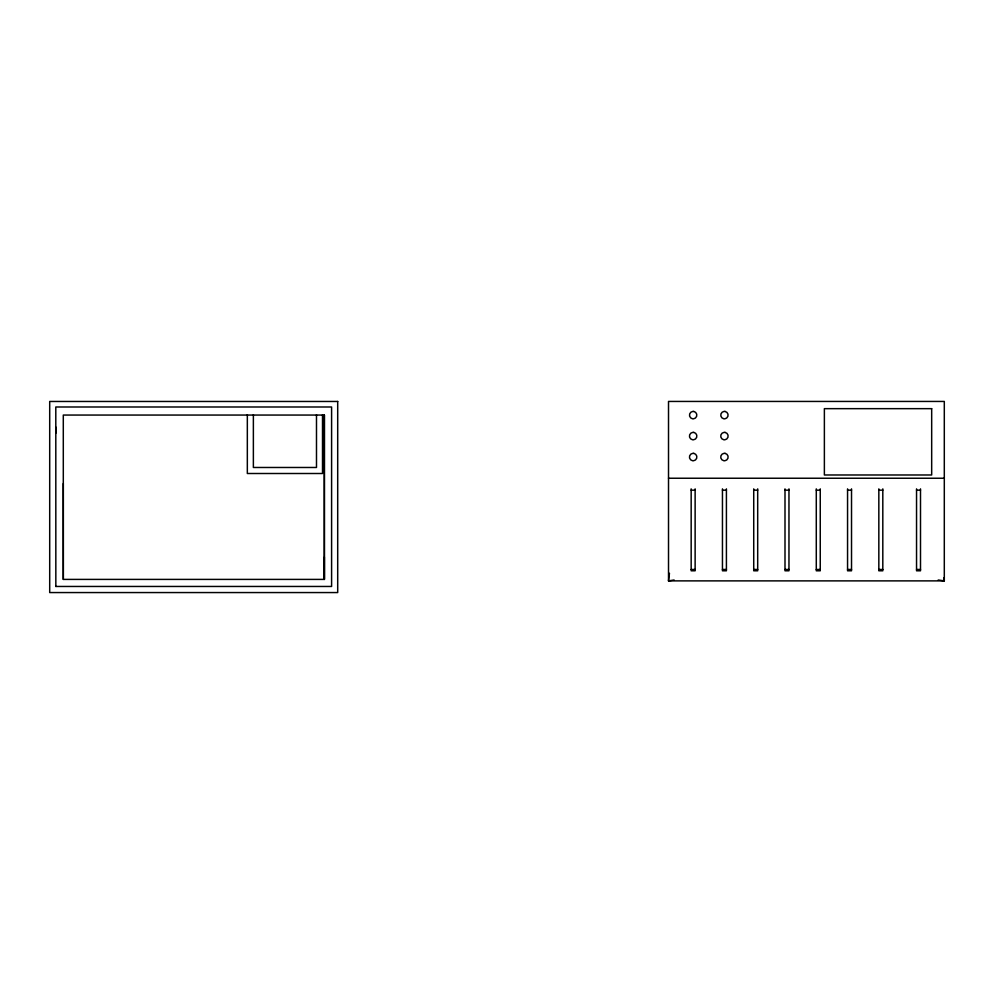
<?xml version="1.0" encoding="UTF-8"?>
<svg xmlns="http://www.w3.org/2000/svg" width="994" height="994" viewBox="0 0 994 994"><rect width="100%" height="100%" fill="white"/><g stroke="black" fill="none" stroke-linecap="round" stroke-linejoin="round"><path stroke-width="1.49" d="M63.318 579.403L63.293 415.057L324.367 415.057L324.367 579.403L63.318 579.403L63.293 483.494M324.367 415.057L324.367 579.403L324.367 557.062M669.459 573.252L668.515 580.881L944.3 580.881L944.3 401.439L668.515 401.439L668.515 580.881L674.131 579.999M668.515 478.238L944.3 478.238M691.165 490.166L695.129 490.166M722.452 490.166L726.415 490.166M753.725 490.166L757.689 490.166M784.999 490.166L788.963 490.166M816.285 490.166L820.249 490.166M847.559 490.166L851.523 490.166M878.833 490.166L882.809 490.166M916.543 490.166L920.506 490.166M691.165 569.487L695.129 569.487M722.452 569.487L726.415 569.487M753.725 569.487L757.689 569.487M784.999 569.487L788.963 569.487M816.285 569.487L820.249 569.487M847.559 569.487L851.523 569.487M878.833 569.487L882.809 569.487M916.543 569.487L920.506 569.487M938.199 579.999L944.3 580.881L943.89 577.837M55.801 427.01L55.813 433.247M920.506 488.862L920.506 570.792L916.543 570.792L916.543 488.862M882.809 488.862L882.809 570.792L878.833 570.792L878.833 488.862M851.523 488.862L851.523 570.792L847.559 570.792L847.559 488.862M820.249 488.862L820.249 570.792L816.285 570.792L816.285 488.862M788.963 488.862L788.963 570.792L784.999 570.792L784.999 488.862M757.689 488.862L757.689 570.792L753.725 570.792L753.725 488.862M726.415 488.862L726.415 570.792L722.452 570.792L722.452 488.862M695.129 488.862L695.129 570.792L691.165 570.792L691.165 488.862M322.516 414.734L322.516 473.504L247.332 473.504L247.332 414.734M316.49 414.746L316.49 467.478L253.371 467.478L253.371 414.746M55.838 586.46L55.801 406.993L331.598 406.993L331.598 586.46L55.801 586.46M337.699 401.464L49.7 401.464L49.7 592.561L337.699 592.561L337.699 401.464M931.676 408.658L824.374 408.658L824.374 474.983L931.676 474.983L931.676 408.658M725.061 411.441L724.092 411.404A3.74 3.74 0 0 0 723.794 418.797L724.775 418.834A3.74 3.74 0 0 0 725.061 411.441M693.787 411.441L692.806 411.404A3.74 3.74 0 0 0 692.52 418.797L693.489 418.834A3.74 3.74 0 0 0 693.787 411.441M725.061 432.402L724.092 432.365A3.74 3.74 0 0 0 723.794 439.77L724.775 439.808A3.74 3.74 0 0 0 725.061 432.402M693.787 432.402L692.806 432.365A3.74 3.74 0 0 0 692.52 439.77L693.489 439.808A3.74 3.74 0 0 0 693.787 432.402M725.061 453.363L724.092 453.326A3.74 3.74 0 0 0 723.794 460.731L724.775 460.769A3.74 3.74 0 0 0 725.061 453.363M693.787 453.363L692.806 453.326A3.74 3.74 0 0 0 692.52 460.731L693.489 460.769A3.74 3.74 0 0 0 693.787 453.363"/></g></svg>
